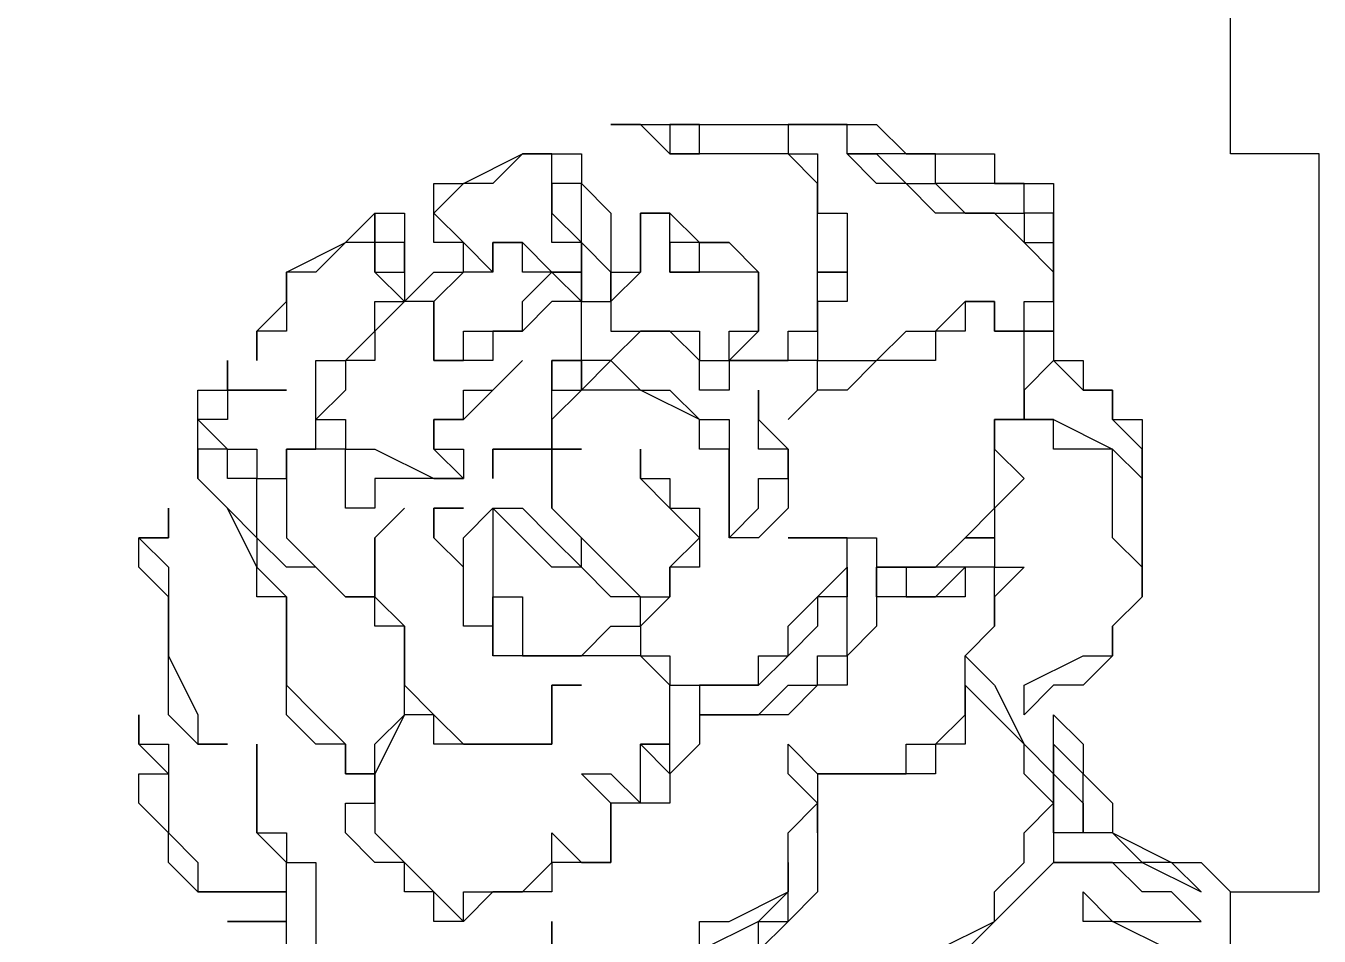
# Model space of a CAD drawing. Header units: millimetres. Extents: x 0 to 600, y 0 to 450.
# Drawn here: x 334.17 to 378, y 61.5 to 92.34 of the extents above; entities that cross this region are included whole.
import ezdxf

# ---------------------------------------------------------------- set-up
doc = ezdxf.new("R2010")
doc.units = ezdxf.units.MM
doc.layers.add('Engraving', color=1, linetype='Continuous')
doc.layers.add('External Cuts', color=5, linetype='Continuous')

msp = doc.modelspace()

# ---------------------------------------------------------------- linework, layer by layer
at = {"layer": 'Engraving'}
for p, q in [((355, 89), (354, 89)), ((354, 89), (354, 89)), ((354, 89), (354, 89)), ((354, 89), (354, 89)), ((354, 89), (354, 89)), ((354, 89), (354, 89)), ((354, 89), (355, 89)), ((356, 88), (355, 89)), ((355, 89), (355, 89)), ((355, 89), (355, 89)), ((355, 89), (355, 89)), ((355, 89), (355, 89)), ((355, 89), (355, 89)), ((355, 89), (356, 89)), ((356, 89), (356, 89)), ((356, 89), (357, 89)), ((357, 89), (356, 89)), ((356, 89), (356, 89)), ((356, 89), (356, 89)), ((356, 89), (356, 89)), ((356, 89), (356, 88)), ((357, 89), (359, 89)), ((357, 89), (357, 89)), ((357, 89), (357, 89)), ((357, 88), (357, 89)), ((357, 89), (357, 89)), ((359, 89), (360, 89)), ((361, 89), (360, 89)), ((360, 89), (360, 89)), ((360, 89), (360, 89)), ((360, 89), (361, 89)), ((360, 89), (360, 88)), ((362, 89), (361, 89)), ((361, 89), (361, 89)), ((361, 89), (361, 89)), ((361, 89), (361, 89)), ((361, 89), (362, 89)), ((362, 88), (362, 89)), ((362, 89), (362, 89)), ((362, 89), (363, 89)), ((363, 89), (364, 88)), ((349, 87), (351, 88)), ((351, 88), (350, 87)), ((352, 88), (351, 88)), ((351, 88), (351, 88)), ((351, 88), (352, 88)), ((352, 87), (352, 88)), ((352, 88), (353, 88)), ((353, 88), (353, 87)), ((357, 88), (356, 88)), ((356, 88), (356, 88)), ((356, 88), (356, 88)), ((356, 88), (357, 88)), ((358, 88), (357, 88)), ((357, 88), (357, 88)), ((357, 88), (357, 88)), ((359, 88), (358, 88)), ((360, 88), (359, 88)), ((361, 87), (360, 88)), ((360, 88), (360, 88)), ((360, 88), (361, 88)), ((361, 88), (361, 87)), ((363, 87), (362, 88)), ((362, 88), (362, 88)), ((362, 88), (362, 88)), ((362, 88), (363, 88)), ((363, 88), (362, 88)), ((362, 88), (362, 88)), ((363, 88), (364, 87)), ((364, 88), (363, 88)), ((363, 88), (363, 88)), ((365, 88), (364, 88)), ((364, 88), (364, 88)), ((364, 88), (365, 88)), ((365, 87), (365, 88)), ((365, 88), (365, 88)), ((365, 88), (366, 88)), ((366, 88), (367, 88)), ((367, 88), (367, 87)), ((349, 87), (348, 86)), ((348, 86), (348, 87)), ((348, 87), (348, 87)), ((348, 87), (349, 87)), ((350, 87), (349, 87)), ((349, 87), (349, 87)), ((349, 87), (349, 87)), ((349, 87), (349, 87)), ((349, 87), (349, 87)), ((350, 87), (350, 87)), ((352, 86), (352, 87)), ((352, 87), (352, 87)), ((352, 87), (352, 87)), ((352, 87), (352, 87)), ((353, 87), (352, 87)), ((352, 87), (352, 87)), ((352, 87), (352, 86)), ((353, 87), (353, 87)), ((353, 87), (354, 86)), ((353, 86), (353, 87)), ((353, 87), (353, 87)), ((353, 87), (353, 87)), ((353, 87), (353, 87)), ((361, 86), (361, 87)), ((361, 87), (361, 87)), ((361, 87), (361, 86)), ((364, 87), (363, 87)), ((363, 87), (363, 87)), ((365, 86), (364, 87)), ((364, 87), (365, 87)), ((365, 87), (366, 86)), ((366, 87), (365, 87)), ((367, 87), (366, 87)), ((368, 87), (367, 87)), ((367, 87), (368, 87)), ((368, 86), (368, 87)), ((368, 87), (368, 87)), ((368, 87), (368, 87)), ((368, 87), (369, 87)), ((369, 87), (369, 86)), ((345, 85), (346, 86)), ((346, 85), (346, 86)), ((346, 86), (346, 85)), ((346, 86), (346, 86)), ((346, 86), (347, 86)), ((347, 86), (347, 86)), ((347, 86), (347, 85)), ((348, 85), (348, 86)), ((348, 86), (348, 86)), ((348, 86), (348, 86)), ((348, 86), (349, 85)), ((348, 86), (348, 86)), ((348, 86), (348, 86)), ((348, 86), (348, 86)), ((348, 86), (348, 86)), ((352, 85), (352, 86)), ((352, 86), (352, 86)), ((352, 86), (352, 86)), ((352, 86), (352, 86)), ((352, 86), (352, 86)), ((352, 86), (353, 85)), ((353, 85), (353, 86)), ((354, 86), (354, 86)), ((354, 86), (354, 84)), ((356, 86), (355, 86)), ((355, 86), (355, 86)), ((355, 86), (355, 85)), ((355, 85), (355, 86)), ((355, 86), (355, 86)), ((355, 86), (355, 86)), ((355, 86), (356, 86)), ((356, 85), (356, 86)), ((356, 86), (356, 86)), ((356, 86), (357, 85)), ((361, 85), (361, 86)), ((361, 86), (361, 86)), ((361, 86), (362, 86)), ((362, 86), (362, 85)), ((367, 86), (365, 86)), ((366, 86), (367, 86)), ((368, 85), (367, 86)), ((367, 86), (367, 86)), ((367, 86), (368, 86)), ((368, 86), (368, 85)), ((369, 86), (368, 86)), ((369, 85), (369, 86)), ((369, 86), (369, 85)), ((343, 84), (345, 85)), ((345, 85), (344, 84)), ((346, 85), (345, 85)), ((346, 84), (346, 85)), ((346, 85), (346, 85)), ((346, 85), (346, 85)), ((346, 85), (346, 85)), ((347, 85), (346, 85)), ((346, 85), (346, 84)), ((347, 85), (347, 84)), ((347, 85), (347, 85)), ((347, 85), (347, 85)), ((347, 84), (347, 85)), ((347, 85), (347, 85)), ((349, 85), (348, 85)), ((349, 84), (349, 85)), ((349, 85), (350, 84)), ((351, 85), (350, 85)), ((350, 85), (350, 84)), ((350, 84), (350, 85)), ((350, 85), (350, 85)), ((350, 85), (351, 85)), ((351, 84), (351, 85)), ((351, 85), (352, 84)), ((353, 85), (352, 85)), ((352, 85), (352, 85)), ((353, 84), (353, 85)), ((354, 84), (353, 85)), ((353, 85), (353, 84)), ((355, 85), (355, 85)), ((355, 85), (355, 84)), ((355, 84), (355, 85)), ((355, 85), (355, 85)), ((356, 84), (356, 85)), ((356, 85), (356, 85)), ((356, 85), (356, 85)), ((356, 85), (356, 85)), ((357, 85), (356, 85)), ((356, 85), (356, 85)), ((356, 85), (356, 84)), ((357, 85), (358, 85)), ((358, 85), (357, 85)), ((357, 85), (357, 85)), ((357, 85), (357, 85)), ((357, 84), (357, 85)), ((357, 85), (358, 85)), ((358, 85), (359, 84)), ((358, 85), (358, 85)), ((361, 84), (361, 85)), ((361, 85), (361, 85)), ((362, 85), (362, 84)), ((369, 84), (368, 85)), ((368, 85), (368, 85)), ((368, 85), (368, 85)), ((368, 85), (369, 85)), ((369, 85), (369, 84)), ((369, 84), (369, 85)), ((369, 85), (369, 84)), ((344, 84), (343, 84)), ((343, 84), (343, 83)), ((343, 83), (343, 84)), ((343, 84), (343, 84)), ((347, 83), (346, 84)), ((346, 84), (346, 84)), ((346, 84), (347, 84)), ((347, 84), (347, 83)), ((347, 83), (348, 84)), ((347, 84), (347, 84)), ((348, 84), (348, 84)), ((348, 84), (349, 84)), ((349, 84), (348, 83)), ((349, 84), (349, 84)), ((350, 84), (349, 84)), ((349, 84), (349, 84)), ((351, 83), (352, 84)), ((352, 84), (351, 84)), ((352, 84), (352, 84)), ((352, 84), (352, 84)), ((352, 84), (353, 83)), ((353, 84), (352, 84)), ((352, 84), (352, 84)), ((352, 84), (353, 84)), ((353, 83), (353, 84)), ((353, 84), (353, 84)), ((353, 84), (353, 84)), ((353, 84), (353, 83)), ((354, 84), (354, 83)), ((354, 83), (354, 84)), ((354, 84), (354, 84)), ((354, 84), (354, 84)), ((355, 84), (354, 83)), ((354, 83), (354, 84)), ((354, 84), (355, 84)), ((357, 84), (356, 84)), ((356, 84), (356, 84)), ((356, 84), (356, 84)), ((356, 84), (357, 84)), ((358, 84), (357, 84)), ((357, 84), (357, 84)), ((357, 84), (357, 84)), ((357, 84), (357, 84)), ((359, 84), (358, 84)), ((358, 84), (358, 84)), ((358, 84), (358, 84)), ((359, 83), (359, 84)), ((359, 84), (359, 84)), ((359, 84), (359, 84)), ((359, 84), (359, 84)), ((359, 84), (359, 84)), ((359, 84), (359, 83)), ((361, 83), (361, 84)), ((361, 84), (362, 84)), ((362, 84), (361, 84)), ((362, 84), (362, 84)), ((362, 84), (362, 84)), ((362, 84), (362, 84)), ((362, 84), (362, 83)), ((369, 83), (369, 84)), ((369, 84), (369, 84)), ((369, 84), (369, 84)), ((369, 84), (369, 84)), ((369, 84), (369, 83)), ((369, 83), (369, 84)), ((369, 84), (369, 84)), ((369, 84), (369, 83)), ((342, 82), (343, 83)), ((343, 83), (343, 83)), ((343, 83), (343, 83)), ((343, 83), (343, 82)), ((343, 83), (343, 83)), ((343, 83), (343, 83)), ((347, 83), (346, 82)), ((346, 82), (346, 83)), ((346, 83), (347, 83)), ((348, 83), (347, 83)), ((347, 83), (347, 83)), ((347, 83), (347, 83)), ((347, 83), (347, 83)), ((348, 82), (348, 83)), ((348, 83), (348, 83)), ((348, 83), (348, 83)), ((348, 83), (348, 83)), ((348, 83), (348, 82)), ((352, 83), (351, 82)), ((351, 82), (351, 83)), ((351, 83), (351, 83)), ((351, 83), (351, 83)), ((353, 83), (352, 83)), ((352, 83), (352, 83)), ((352, 83), (352, 83)), ((352, 83), (352, 83)), ((352, 83), (352, 83)), ((353, 82), (353, 83)), ((353, 83), (353, 83)), ((353, 83), (353, 83)), ((353, 83), (353, 83)), ((353, 83), (354, 83)), ((354, 83), (354, 82)), ((354, 83), (354, 83)), ((354, 83), (354, 83)), ((354, 83), (354, 83)), ((359, 82), (359, 83)), ((359, 83), (359, 83)), ((359, 83), (359, 83)), ((359, 83), (359, 82)), ((361, 82), (361, 83)), ((361, 83), (361, 83)), ((362, 83), (361, 83)), ((361, 83), (361, 83)), ((361, 83), (361, 82)), ((362, 83), (362, 83)), ((365, 82), (366, 83)), ((367, 83), (366, 83)), ((366, 83), (366, 83)), ((366, 83), (366, 82)), ((366, 83), (366, 83)), ((366, 83), (367, 83)), ((367, 82), (367, 83)), ((367, 83), (367, 83)), ((367, 83), (367, 82)), ((368, 82), (368, 83)), ((368, 83), (368, 83)), ((368, 83), (369, 83)), ((369, 83), (369, 83)), ((369, 83), (369, 83)), ((369, 83), (369, 83)), ((369, 83), (369, 83)), ((369, 83), (369, 83)), ((369, 83), (369, 82)), ((343, 82), (342, 82)), ((342, 82), (342, 81)), ((342, 81), (342, 82)), ((342, 82), (342, 82)), ((345, 81), (346, 82)), ((346, 82), (346, 82)), ((346, 82), (346, 81)), ((348, 81), (348, 82)), ((348, 82), (348, 81)), ((349, 81), (349, 82)), ((349, 82), (350, 82)), ((351, 82), (350, 82)), ((350, 82), (350, 81)), ((350, 82), (350, 82)), ((350, 82), (351, 82)), ((351, 82), (351, 82)), ((351, 82), (351, 82)), ((353, 81), (353, 82)), ((353, 82), (353, 82)), ((353, 82), (353, 82)), ((353, 82), (353, 82)), ((353, 82), (353, 82)), ((355, 82), (354, 81)), ((354, 82), (354, 82)), ((354, 82), (354, 82)), ((354, 82), (355, 82)), ((356, 82), (355, 82)), ((355, 82), (355, 82)), ((355, 82), (355, 82)), ((355, 82), (355, 82)), ((355, 82), (356, 82)), ((357, 81), (356, 82)), ((356, 82), (356, 82)), ((356, 82), (356, 82)), ((356, 82), (356, 82)), ((356, 82), (357, 82)), ((357, 82), (357, 81)), ((358, 81), (358, 82)), ((358, 82), (359, 82)), ((359, 82), (358, 81)), ((359, 82), (359, 82)), ((360, 81), (360, 82)), ((360, 82), (360, 82)), ((360, 82), (361, 82)), ((361, 82), (361, 82)), ((361, 82), (361, 82)), ((361, 82), (361, 82)), ((361, 82), (361, 82)), ((361, 82), (361, 81)), ((361, 82), (361, 82)), ((361, 82), (361, 82)), ((361, 82), (361, 82)), ((363, 81), (364, 82)), ((364, 82), (365, 82)), ((366, 82), (365, 82)), ((365, 82), (365, 81)), ((365, 82), (365, 82)), ((366, 82), (366, 82)), ((368, 82), (367, 82)), ((367, 82), (367, 82)), ((367, 82), (368, 82)), ((368, 81), (368, 82)), ((368, 82), (369, 82)), ((369, 82), (368, 82)), ((368, 82), (368, 82)), ((368, 82), (368, 82)), ((368, 82), (368, 82)), ((368, 82), (368, 82)), ((368, 82), (368, 82)), ((368, 82), (368, 82)), ((369, 82), (369, 82)), ((369, 82), (369, 82)), ((369, 82), (369, 82)), ((369, 82), (369, 81)), ((341, 80), (341, 81)), ((341, 81), (341, 80)), ((342, 81), (342, 81)), ((344, 80), (344, 81)), ((344, 81), (345, 81)), ((346, 81), (345, 81)), ((345, 81), (345, 80)), ((345, 81), (345, 81)), ((349, 81), (348, 81)), ((348, 81), (348, 81)), ((348, 81), (348, 81)), ((348, 81), (348, 81)), ((348, 81), (348, 81)), ((348, 81), (349, 81)), ((350, 81), (349, 81)), ((349, 81), (349, 81)), ((349, 81), (349, 81)), ((349, 81), (349, 81)), ((350, 81), (350, 81)), ((350, 80), (351, 81)), ((351, 81), (350, 80)), ((351, 81), (351, 81)), ((351, 81), (351, 81)), ((353, 81), (352, 81)), ((352, 81), (352, 81)), ((352, 81), (352, 81)), ((352, 81), (352, 80)), ((352, 80), (352, 81)), ((352, 81), (352, 81)), ((352, 81), (353, 81)), ((354, 81), (353, 81)), ((353, 81), (353, 81)), ((353, 81), (353, 81)), ((353, 81), (353, 80)), ((353, 80), (353, 81)), ((353, 80), (354, 81)), ((354, 81), (354, 81)), ((354, 81), (354, 81)), ((354, 81), (355, 80)), ((357, 80), (357, 81)), ((357, 81), (357, 81)), ((357, 81), (358, 81)), ((359, 81), (358, 81)), ((358, 81), (358, 80)), ((358, 81), (358, 81)), ((358, 81), (358, 81)), ((358, 81), (359, 81)), ((358, 81), (358, 81)), ((358, 81), (358, 81)), ((358, 81), (358, 81)), ((360, 81), (359, 81)), ((359, 81), (359, 81)), ((359, 81), (359, 81)), ((359, 81), (360, 81)), ((361, 81), (360, 81)), ((360, 81), (360, 81)), ((361, 80), (361, 81)), ((361, 81), (361, 81)), ((361, 81), (361, 81)), ((361, 81), (361, 81)), ((361, 81), (361, 81)), ((361, 81), (361, 81)), ((361, 81), (361, 81)), ((361, 81), (362, 81)), ((363, 81), (362, 80)), ((362, 81), (362, 81)), ((362, 81), (363, 81)), ((364, 81), (363, 81)), ((365, 81), (364, 81)), ((369, 81), (368, 80)), ((368, 80), (368, 81)), ((368, 81), (368, 81)), ((368, 81), (368, 81)), ((368, 81), (368, 81)), ((370, 80), (369, 81)), ((369, 81), (369, 81)), ((369, 81), (369, 81)), ((369, 81), (369, 81)), ((369, 81), (369, 81)), ((369, 81), (369, 81)), ((369, 81), (370, 81)), ((370, 81), (370, 80)), ((340, 79), (340, 80)), ((340, 80), (340, 80)), ((340, 80), (341, 80)), ((341, 80), (341, 80)), ((341, 80), (342, 80)), ((342, 80), (341, 80)), ((341, 80), (341, 80)), ((341, 80), (341, 80)), ((341, 80), (341, 80)), ((341, 80), (341, 80)), ((341, 80), (341, 80)), ((341, 80), (341, 79)), ((342, 80), (342, 80)), ((342, 80), (342, 80)), ((342, 80), (343, 80)), ((343, 80), (342, 80)), ((342, 80), (342, 80)), ((342, 80), (342, 80)), ((342, 80), (342, 80)), ((343, 80), (343, 80)), ((343, 80), (343, 80)), ((345, 80), (344, 79)), ((344, 79), (344, 80)), ((345, 80), (345, 80)), ((349, 79), (349, 80)), ((349, 80), (350, 80)), ((350, 80), (349, 79)), ((350, 80), (350, 80)), ((352, 80), (352, 80)), ((352, 80), (352, 80)), ((352, 80), (352, 80)), ((352, 80), (353, 80)), ((353, 80), (352, 79)), ((352, 79), (352, 80)), ((353, 80), (353, 80)), ((353, 80), (353, 80)), ((354, 80), (353, 80)), ((353, 80), (353, 80)), ((353, 80), (353, 80)), ((355, 80), (354, 80)), ((354, 80), (354, 80)), ((355, 80), (356, 80)), ((357, 79), (355, 80)), ((355, 80), (355, 80)), ((356, 80), (357, 79)), ((358, 80), (357, 80)), ((357, 80), (357, 80)), ((357, 80), (357, 80)), ((357, 80), (357, 80)), ((358, 80), (358, 80)), ((358, 80), (358, 80)), ((358, 80), (358, 80)), ((359, 78), (359, 80)), ((359, 80), (359, 80)), ((359, 80), (359, 80)), ((359, 80), (359, 79)), ((361, 80), (360, 79)), ((360, 79), (361, 80)), ((362, 80), (361, 80)), ((361, 80), (361, 80)), ((361, 80), (361, 80)), ((368, 80), (368, 80)), ((368, 80), (368, 80)), ((368, 80), (368, 80)), ((368, 80), (368, 79)), ((368, 79), (368, 80)), ((368, 80), (368, 80)), ((368, 80), (368, 80)), ((371, 80), (370, 80)), ((370, 80), (370, 80)), ((370, 80), (370, 80)), ((370, 80), (371, 80)), ((371, 79), (371, 80)), ((371, 80), (371, 79)), ((340, 78), (340, 79)), ((340, 79), (340, 79)), ((341, 79), (340, 79)), ((340, 79), (340, 79)), ((340, 79), (340, 79)), ((340, 79), (341, 78)), ((341, 79), (341, 79)), ((344, 79), (344, 79)), ((344, 79), (345, 79)), ((344, 78), (344, 79)), ((344, 79), (344, 79)), ((344, 79), (344, 79)), ((345, 79), (345, 78)), ((348, 78), (348, 79)), ((348, 79), (349, 79)), ((349, 79), (348, 79)), ((348, 79), (348, 78)), ((349, 79), (349, 79)), ((352, 79), (352, 79)), ((352, 79), (352, 78)), ((352, 78), (352, 79)), ((357, 79), (358, 79)), ((357, 78), (357, 79)), ((357, 79), (357, 79)), ((358, 79), (358, 78)), ((359, 79), (360, 78)), ((360, 79), (360, 79)), ((360, 79), (360, 79)), ((360, 79), (360, 79)), ((368, 79), (367, 79)), ((367, 79), (367, 79)), ((367, 79), (367, 78)), ((367, 78), (367, 79)), ((367, 79), (367, 79)), ((367, 79), (367, 79)), ((367, 79), (367, 79)), ((367, 79), (368, 79)), ((369, 79), (368, 79)), ((368, 79), (369, 79)), ((368, 79), (368, 79)), ((368, 79), (368, 79)), ((369, 78), (369, 79)), ((369, 79), (369, 79)), ((369, 79), (371, 78)), ((372, 78), (371, 79)), ((371, 79), (371, 79)), ((371, 79), (372, 79)), ((372, 79), (372, 79)), ((372, 79), (372, 78)), ((341, 78), (340, 78)), ((340, 78), (340, 78)), ((340, 78), (340, 78)), ((340, 78), (340, 78)), ((340, 78), (340, 78)), ((340, 78), (340, 77)), ((340, 77), (340, 78)), ((341, 77), (341, 78)), ((341, 78), (341, 78)), ((341, 78), (341, 78)), ((341, 78), (342, 78)), ((342, 78), (342, 77)), ((343, 77), (343, 78)), ((343, 78), (343, 78)), ((343, 78), (343, 78)), ((343, 78), (344, 78)), ((344, 78), (343, 78)), ((343, 78), (343, 78)), ((343, 78), (343, 77)), ((345, 78), (344, 78)), ((344, 78), (344, 78)), ((344, 78), (344, 78)), ((344, 78), (344, 78)), ((344, 78), (344, 78)), ((344, 78), (344, 78)), ((345, 78), (345, 78)), ((345, 78), (345, 78)), ((345, 78), (346, 78)), ((345, 77), (345, 78)), ((346, 78), (348, 77)), ((349, 77), (348, 78)), ((348, 78), (348, 78)), ((348, 78), (348, 78)), ((348, 78), (348, 78)), ((348, 78), (348, 78)), ((348, 78), (349, 78)), ((349, 78), (349, 78)), ((349, 78), (349, 78)), ((349, 78), (349, 77)), ((351, 78), (350, 78)), ((350, 78), (350, 78)), ((350, 78), (350, 77)), ((350, 77), (350, 78)), ((350, 78), (350, 78)), ((350, 78), (350, 78)), ((350, 78), (351, 78)), ((351, 78), (351, 78)), ((351, 78), (351, 78)), ((351, 78), (351, 78)), ((351, 78), (352, 78)), ((352, 78), (351, 78)), ((351, 78), (351, 78)), ((351, 78), (351, 78)), ((351, 78), (351, 78)), ((351, 78), (351, 78)), ((352, 78), (352, 78)), ((352, 78), (353, 78)), ((353, 78), (352, 78)), ((352, 78), (352, 78)), ((352, 78), (352, 78)), ((352, 78), (352, 77)), ((352, 77), (352, 78)), ((352, 78), (352, 78)), ((355, 77), (355, 78)), ((355, 78), (355, 78)), ((355, 78), (355, 77)), ((358, 78), (357, 78)), ((358, 78), (358, 77)), ((358, 77), (358, 78)), ((360, 78), (359, 78)), ((360, 77), (360, 78)), ((360, 78), (360, 78)), ((360, 78), (360, 77)), ((367, 78), (368, 77)), ((367, 77), (367, 78)), ((367, 78), (367, 78)), ((370, 78), (369, 78)), ((371, 78), (370, 78)), ((371, 77), (371, 78)), ((371, 78), (371, 78)), ((371, 78), (372, 77)), ((372, 77), (372, 78)), ((372, 78), (372, 78)), ((372, 78), (372, 78)), ((372, 78), (372, 78)), ((372, 78), (372, 77)), ((340, 77), (341, 76)), ((341, 76), (340, 77)), ((340, 77), (340, 77)), ((342, 77), (341, 77)), ((342, 76), (342, 77)), ((342, 77), (342, 77)), ((342, 77), (342, 77)), ((342, 77), (342, 77)), ((342, 77), (343, 77)), ((343, 77), (343, 76)), ((345, 76), (345, 77)), ((347, 77), (346, 77)), ((346, 77), (346, 77)), ((346, 77), (346, 77)), ((346, 77), (346, 77)), ((346, 77), (346, 77)), ((346, 77), (346, 77)), ((346, 77), (346, 76)), ((348, 77), (347, 77)), ((347, 77), (347, 77)), ((348, 77), (348, 77)), ((348, 77), (349, 77)), ((349, 77), (348, 77)), ((349, 77), (349, 77)), ((349, 77), (349, 77)), ((349, 77), (349, 77)), ((349, 77), (349, 77)), ((350, 77), (350, 77)), ((350, 77), (350, 77)), ((350, 77), (350, 77)), ((350, 77), (350, 77)), ((352, 77), (352, 77)), ((352, 77), (352, 76)), ((352, 76), (352, 77)), ((356, 76), (355, 77)), ((355, 77), (356, 77)), ((355, 77), (355, 77)), ((355, 77), (355, 77)), ((355, 77), (355, 77)), ((356, 77), (356, 76)), ((358, 77), (358, 77)), ((358, 77), (358, 76)), ((358, 76), (358, 77)), ((358, 77), (358, 77)), ((359, 76), (359, 77)), ((359, 77), (360, 77)), ((360, 77), (360, 77)), ((360, 77), (360, 77)), ((360, 77), (360, 76)), ((368, 77), (367, 76)), ((367, 76), (367, 77)), ((367, 77), (367, 77)), ((368, 77), (368, 77)), ((371, 76), (371, 77)), ((371, 77), (371, 77)), ((372, 77), (372, 75)), ((372, 76), (372, 77)), ((372, 77), (372, 77)), ((372, 77), (372, 77)), ((372, 77), (372, 76)), ((339, 75), (339, 76)), ((339, 76), (339, 75)), ((341, 76), (342, 75)), ((342, 74), (341, 76)), ((342, 75), (342, 76)), ((342, 76), (342, 76)), ((343, 76), (343, 76)), ((343, 76), (343, 76)), ((343, 76), (343, 75)), ((346, 76), (345, 76)), ((346, 76), (346, 76)), ((346, 76), (346, 76)), ((346, 76), (346, 76)), ((346, 75), (347, 76)), ((347, 76), (346, 75)), ((348, 75), (348, 76)), ((348, 76), (348, 76)), ((348, 76), (348, 76)), ((348, 76), (348, 76)), ((348, 76), (349, 76)), ((349, 76), (348, 76)), ((348, 76), (348, 76)), ((348, 76), (348, 76)), ((348, 76), (348, 76)), ((348, 76), (348, 75)), ((349, 75), (350, 76)), ((349, 76), (349, 76)), ((349, 76), (349, 76)), ((349, 76), (349, 76)), ((349, 76), (349, 76)), ((349, 76), (349, 76)), ((351, 75), (350, 76)), ((350, 76), (350, 76)), ((350, 76), (350, 75)), ((350, 76), (350, 76)), ((350, 76), (350, 76)), ((350, 76), (350, 76)), ((350, 76), (350, 76)), ((350, 76), (351, 76)), ((351, 76), (352, 75)), ((352, 76), (353, 75)), ((353, 75), (352, 76)), ((352, 76), (352, 76)), ((357, 75), (356, 76)), ((356, 76), (356, 76)), ((356, 76), (357, 76)), ((357, 76), (357, 75)), ((358, 76), (358, 75)), ((358, 75), (358, 76)), ((358, 76), (358, 76)), ((358, 75), (359, 76)), ((359, 76), (359, 76)), ((360, 76), (359, 75)), ((360, 76), (360, 76)), ((366, 75), (367, 76)), ((367, 76), (367, 76)), ((367, 76), (367, 76)), ((367, 76), (367, 75)), ((367, 76), (367, 76)), ((367, 76), (367, 76)), ((371, 75), (371, 76)), ((372, 75), (372, 76)), ((372, 76), (372, 75)), ((338, 74), (338, 75)), ((338, 75), (338, 75)), ((338, 75), (338, 75)), ((338, 75), (339, 75)), ((339, 75), (338, 75)), ((338, 75), (339, 74)), ((339, 75), (339, 75)), ((339, 75), (339, 75)), ((343, 74), (342, 75)), ((342, 75), (342, 74)), ((343, 75), (344, 74)), ((346, 74), (346, 75)), ((346, 75), (346, 75)), ((346, 75), (346, 75)), ((346, 75), (346, 74)), ((348, 75), (348, 75)), ((348, 75), (348, 75)), ((348, 75), (349, 74)), ((349, 74), (348, 75)), ((348, 75), (348, 75)), ((349, 74), (349, 75)), ((349, 75), (349, 75)), ((350, 75), (350, 75)), ((350, 75), (350, 74)), ((352, 74), (351, 75)), ((351, 75), (351, 75)), ((352, 75), (352, 75)), ((352, 75), (353, 74)), ((353, 75), (354, 74)), ((353, 74), (353, 75)), ((356, 74), (357, 75)), ((357, 75), (357, 75)), ((357, 75), (357, 75)), ((357, 75), (357, 75)), ((357, 75), (357, 74)), ((358, 75), (358, 75)), ((358, 75), (358, 75)), ((359, 75), (358, 75)), ((358, 75), (358, 75)), ((358, 75), (358, 75)), ((358, 75), (358, 75)), ((359, 75), (359, 75)), ((359, 75), (359, 75)), ((361, 75), (360, 75)), ((360, 75), (360, 75)), ((360, 75), (361, 75)), ((362, 75), (361, 75)), ((361, 75), (361, 75)), ((361, 75), (361, 75)), ((361, 75), (362, 75)), ((362, 74), (362, 75)), ((362, 75), (362, 75)), ((362, 75), (362, 75)), ((362, 75), (362, 75)), ((362, 75), (363, 75)), ((363, 75), (363, 75)), ((363, 75), (363, 74)), ((365, 74), (366, 75)), ((367, 75), (366, 75)), ((366, 75), (367, 75)), ((366, 75), (366, 75)), ((366, 75), (366, 75)), ((366, 75), (366, 75)), ((366, 75), (366, 75)), ((367, 75), (367, 74)), ((372, 74), (371, 75)), ((372, 75), (372, 74)), ((372, 74), (372, 75)), ((372, 75), (372, 75)), ((372, 75), (372, 74)), ((339, 73), (338, 74)), ((338, 74), (338, 74)), ((339, 74), (339, 73)), ((342, 74), (342, 74)), ((342, 74), (342, 74)), ((342, 74), (343, 73)), ((342, 73), (342, 74)), ((344, 74), (343, 74)), ((343, 74), (343, 74)), ((345, 73), (344, 74)), ((344, 74), (344, 74)), ((344, 74), (345, 73)), ((346, 73), (346, 74)), ((346, 74), (346, 74)), ((346, 74), (346, 74)), ((346, 74), (346, 74)), ((346, 74), (346, 74)), ((346, 74), (346, 74)), ((346, 74), (346, 73)), ((349, 73), (349, 74)), ((350, 74), (350, 74)), ((350, 74), (350, 74)), ((350, 74), (350, 73)), ((353, 74), (352, 74)), ((352, 74), (352, 74)), ((354, 73), (353, 74)), ((353, 74), (353, 74)), ((354, 74), (355, 73)), ((356, 73), (356, 74)), ((357, 74), (356, 74)), ((356, 74), (356, 73)), ((361, 73), (362, 74)), ((362, 74), (362, 74)), ((362, 73), (362, 74)), ((362, 74), (362, 74)), ((362, 74), (362, 74)), ((362, 74), (362, 74)), ((362, 74), (362, 73)), ((363, 73), (363, 74)), ((363, 74), (363, 74)), ((363, 74), (364, 74)), ((364, 74), (363, 74)), ((363, 74), (363, 74)), ((363, 74), (363, 74)), ((363, 74), (364, 74)), ((363, 74), (363, 74)), ((363, 74), (363, 73)), ((364, 74), (364, 73)), ((365, 74), (364, 74)), ((364, 74), (364, 74)), ((364, 74), (365, 74)), ((365, 73), (366, 74)), ((366, 74), (365, 74)), ((365, 74), (365, 74)), ((367, 74), (366, 74)), ((366, 74), (366, 73)), ((366, 74), (366, 74)), ((366, 74), (366, 74)), ((366, 74), (366, 74)), ((366, 74), (366, 74)), ((366, 74), (366, 74)), ((367, 73), (367, 74)), ((367, 74), (367, 74)), ((367, 74), (367, 74)), ((367, 74), (367, 74)), ((367, 74), (367, 74)), ((367, 74), (367, 74)), ((367, 74), (367, 74)), ((367, 74), (368, 74)), ((368, 74), (367, 73)), ((367, 74), (367, 74)), ((372, 73), (372, 74)), ((372, 74), (372, 74)), ((372, 74), (372, 74)), ((372, 74), (372, 74)), ((372, 74), (372, 73)), ((339, 72), (339, 73)), ((339, 73), (339, 73)), ((339, 73), (339, 72)), ((343, 73), (342, 73)), ((342, 73), (342, 73)), ((342, 73), (342, 73)), ((343, 72), (343, 73)), ((343, 73), (343, 72)), ((343, 73), (343, 73)), ((343, 73), (343, 73)), ((343, 73), (343, 73)), ((343, 73), (343, 73)), ((343, 73), (343, 73)), ((343, 73), (343, 73)), ((346, 73), (345, 73)), ((345, 73), (345, 73)), ((345, 73), (346, 73)), ((346, 72), (346, 73)), ((346, 73), (346, 73)), ((346, 73), (346, 73)), ((346, 73), (347, 72)), ((349, 72), (349, 73)), ((350, 73), (351, 73)), ((350, 72), (350, 73)), ((350, 73), (350, 73)), ((350, 73), (350, 73)), ((350, 73), (350, 73)), ((350, 73), (350, 73)), ((350, 73), (350, 73)), ((350, 73), (350, 72)), ((351, 73), (351, 72)), ((355, 73), (354, 73)), ((355, 73), (355, 73)), ((355, 73), (355, 73)), ((355, 73), (355, 73)), ((355, 72), (355, 73)), ((355, 73), (356, 73)), ((356, 73), (355, 72)), ((356, 73), (356, 73)), ((356, 73), (356, 73)), ((360, 72), (361, 73)), ((361, 73), (361, 73)), ((362, 73), (361, 73)), ((361, 73), (361, 72)), ((362, 72), (362, 73)), ((362, 73), (362, 73)), ((364, 73), (363, 73)), ((363, 73), (363, 72)), ((365, 73), (364, 73)), ((364, 73), (364, 73)), ((364, 73), (364, 73)), ((364, 73), (365, 73)), ((366, 73), (365, 73)), ((365, 73), (365, 73)), ((367, 72), (367, 73)), ((367, 73), (367, 72)), ((371, 72), (372, 73)), ((372, 73), (371, 72)), ((339, 71), (339, 72)), ((339, 72), (339, 72)), ((339, 72), (339, 71)), ((343, 71), (343, 72)), ((343, 72), (343, 72)), ((343, 72), (343, 71)), ((347, 72), (346, 72)), ((346, 72), (346, 72)), ((347, 70), (347, 72)), ((347, 72), (347, 72)), ((347, 72), (347, 72)), ((347, 72), (347, 71)), ((350, 72), (349, 72)), ((350, 71), (350, 72)), ((350, 72), (350, 72)), ((350, 72), (350, 71)), ((350, 71), (350, 72)), ((350, 72), (350, 72)), ((350, 72), (350, 72)), ((351, 72), (351, 72)), ((351, 72), (351, 72)), ((351, 72), (351, 71)), ((353, 71), (354, 72)), ((354, 72), (355, 72)), ((355, 72), (355, 71)), ((360, 71), (360, 72)), ((360, 72), (360, 72)), ((360, 72), (360, 72)), ((361, 72), (360, 71)), ((361, 72), (361, 72)), ((361, 72), (361, 72)), ((363, 72), (362, 71)), ((362, 71), (362, 72)), ((362, 72), (362, 72)), ((366, 71), (367, 72)), ((367, 72), (366, 71)), ((367, 72), (367, 72)), ((371, 71), (371, 72)), ((371, 72), (371, 72)), ((371, 72), (371, 71)), ((339, 70), (339, 71)), ((339, 71), (340, 69)), ((343, 70), (343, 71)), ((343, 71), (343, 71)), ((343, 71), (343, 70)), ((347, 71), (347, 71)), ((347, 71), (347, 70)), ((351, 71), (350, 71)), ((350, 71), (350, 71)), ((351, 71), (352, 71)), ((352, 71), (351, 71)), ((351, 71), (351, 71)), ((352, 71), (352, 71)), ((352, 71), (353, 71)), ((353, 71), (352, 71)), ((353, 71), (353, 71)), ((355, 71), (353, 71)), ((353, 71), (353, 71)), ((356, 70), (355, 71)), ((355, 71), (355, 71)), ((355, 71), (355, 71)), ((355, 71), (356, 71)), ((356, 71), (356, 70)), ((359, 70), (359, 71)), ((359, 71), (360, 71)), ((360, 71), (359, 70)), ((360, 71), (360, 71)), ((360, 71), (360, 71)), ((361, 70), (361, 71)), ((361, 71), (362, 71)), ((362, 71), (362, 71)), ((362, 71), (362, 70)), ((362, 71), (362, 71)), ((366, 70), (366, 71)), ((366, 71), (366, 71)), ((366, 71), (366, 71)), ((366, 71), (367, 70)), ((368, 70), (370, 71)), ((370, 71), (370, 71)), ((370, 71), (371, 71)), ((371, 71), (370, 70)), ((371, 71), (371, 71)), ((339, 69), (339, 70)), ((343, 69), (343, 70)), ((343, 70), (343, 70)), ((343, 70), (343, 70)), ((343, 70), (344, 69)), ((347, 69), (347, 70)), ((347, 70), (347, 70)), ((347, 70), (347, 70)), ((347, 70), (348, 69)), ((352, 69), (352, 70)), ((352, 70), (353, 70)), ((353, 70), (352, 70)), ((352, 70), (352, 69)), ((356, 69), (356, 70)), ((356, 70), (357, 70)), ((357, 70), (358, 70)), ((358, 70), (357, 70)), ((357, 70), (357, 70)), ((357, 70), (357, 70)), ((357, 70), (357, 70)), ((357, 70), (357, 69)), ((358, 70), (359, 70)), ((359, 70), (358, 70)), ((358, 70), (358, 70)), ((359, 69), (360, 70)), ((361, 70), (360, 69)), ((360, 70), (361, 70)), ((362, 70), (361, 70)), ((362, 70), (362, 70)), ((368, 68), (366, 70)), ((366, 70), (366, 70)), ((366, 70), (366, 70)), ((366, 70), (366, 69)), ((366, 69), (366, 70)), ((366, 70), (366, 70)), ((367, 70), (368, 68)), ((369, 70), (368, 69)), ((368, 69), (368, 70)), ((370, 70), (369, 70)), ((369, 70), (369, 70)), ((338, 68), (338, 69)), ((338, 69), (338, 68)), ((340, 68), (339, 69)), ((340, 69), (340, 69)), ((340, 69), (340, 68)), ((344, 68), (343, 69)), ((344, 69), (345, 68)), ((346, 68), (347, 69)), ((347, 69), (346, 67)), ((348, 69), (347, 69)), ((348, 68), (348, 69)), ((348, 69), (349, 68)), ((352, 68), (352, 69)), ((352, 69), (352, 69)), ((352, 69), (352, 69)), ((352, 69), (352, 68)), ((356, 68), (356, 69)), ((356, 69), (356, 69)), ((356, 69), (356, 69)), ((356, 69), (356, 69)), ((356, 69), (356, 69)), ((358, 69), (357, 69)), ((357, 69), (357, 69)), ((357, 69), (357, 68)), ((357, 69), (357, 69)), ((357, 69), (358, 69)), ((359, 69), (358, 69)), ((358, 69), (358, 69)), ((358, 69), (358, 69)), ((358, 69), (359, 69)), ((360, 69), (359, 69)), ((365, 68), (366, 69)), ((366, 69), (366, 69)), ((366, 69), (366, 68)), ((366, 69), (366, 69)), ((366, 69), (366, 69)), ((368, 69), (368, 69)), ((368, 69), (368, 69)), ((369, 68), (369, 69)), ((369, 69), (369, 69)), ((369, 69), (369, 69)), ((369, 69), (370, 68)), ((339, 67), (338, 68)), ((338, 68), (338, 68)), ((338, 68), (338, 68)), ((338, 68), (339, 68)), ((339, 68), (339, 68)), ((339, 68), (339, 67)), ((341, 68), (340, 68)), ((340, 68), (340, 68)), ((340, 68), (340, 68)), ((340, 68), (341, 68)), ((341, 68), (341, 68)), ((341, 68), (341, 68)), ((341, 68), (341, 68)), ((342, 67), (342, 68)), ((342, 68), (342, 68)), ((342, 68), (342, 68)), ((342, 68), (342, 68)), ((342, 68), (342, 68)), ((342, 68), (342, 67)), ((345, 68), (344, 68)), ((344, 68), (344, 68)), ((344, 68), (344, 68)), ((345, 67), (345, 68)), ((345, 68), (345, 68)), ((345, 68), (345, 68)), ((345, 68), (345, 68)), ((345, 68), (345, 67)), ((346, 67), (346, 68)), ((349, 68), (348, 68)), ((350, 68), (349, 68)), ((349, 68), (349, 68)), ((349, 68), (350, 68)), ((351, 68), (350, 68)), ((350, 68), (350, 68)), ((350, 68), (351, 68)), ((351, 68), (351, 68)), ((351, 68), (352, 68)), ((352, 68), (351, 68)), ((351, 68), (351, 68)), ((351, 68), (351, 68)), ((355, 67), (355, 68)), ((355, 68), (355, 68)), ((355, 68), (356, 68)), ((356, 68), (355, 68)), ((355, 68), (356, 67)), ((356, 68), (356, 68)), ((357, 68), (356, 67)), ((356, 68), (356, 68)), ((356, 68), (356, 68)), ((356, 68), (356, 68)), ((356, 68), (356, 68)), ((356, 68), (356, 68)), ((356, 68), (356, 68)), ((356, 67), (356, 68)), ((356, 68), (356, 68)), ((357, 68), (357, 68)), ((360, 67), (360, 68)), ((360, 68), (360, 68)), ((360, 68), (360, 68)), ((360, 68), (360, 68)), ((360, 68), (361, 67)), ((364, 67), (364, 68)), ((364, 68), (365, 68)), ((366, 68), (365, 68)), ((365, 68), (365, 67)), ((365, 68), (365, 68)), ((365, 68), (365, 68)), ((366, 68), (366, 68)), ((368, 67), (368, 68)), ((368, 68), (369, 67)), ((370, 67), (369, 68)), ((369, 68), (369, 68)), ((369, 68), (369, 68)), ((369, 68), (369, 67)), ((369, 67), (369, 68)), ((370, 68), (370, 67)), ((338, 66), (338, 67)), ((338, 67), (339, 67)), ((339, 67), (339, 67)), ((339, 67), (339, 66)), ((342, 66), (342, 67)), ((342, 67), (342, 67)), ((342, 67), (342, 66)), ((346, 67), (345, 67)), ((345, 67), (346, 67)), ((346, 66), (346, 67)), ((346, 67), (346, 67)), ((346, 67), (346, 67)), ((346, 67), (346, 66)), ((354, 66), (353, 67)), ((353, 67), (353, 67)), ((353, 67), (354, 67)), ((354, 67), (354, 67)), ((354, 67), (355, 66)), ((355, 66), (355, 67)), ((355, 67), (355, 67)), ((355, 67), (355, 67)), ((356, 67), (356, 66)), ((356, 67), (356, 67)), ((356, 67), (356, 67)), ((356, 67), (356, 67)), ((356, 67), (356, 67)), ((361, 66), (360, 67)), ((360, 67), (360, 67)), ((362, 67), (361, 67)), ((361, 67), (361, 67)), ((361, 67), (361, 66)), ((361, 67), (361, 67)), ((361, 67), (362, 67)), ((363, 67), (362, 67)), ((362, 67), (362, 67)), ((362, 67), (362, 67)), ((362, 67), (363, 67)), ((364, 67), (363, 67)), ((363, 67), (363, 67)), ((363, 67), (363, 67)), ((363, 67), (364, 67)), ((365, 67), (364, 67)), ((364, 67), (364, 67)), ((369, 66), (368, 67)), ((368, 67), (368, 67)), ((369, 67), (370, 66)), ((369, 67), (369, 67)), ((369, 67), (369, 66)), ((369, 66), (369, 67)), ((370, 65), (370, 67)), ((370, 67), (371, 66)), ((339, 65), (338, 66)), ((338, 66), (338, 66)), ((339, 66), (339, 65)), ((342, 65), (342, 66)), ((342, 66), (342, 66)), ((342, 66), (342, 65)), ((345, 65), (345, 66)), ((345, 66), (345, 66)), ((345, 66), (346, 66)), ((346, 66), (346, 66)), ((346, 66), (346, 66)), ((346, 66), (346, 65)), ((354, 65), (354, 66)), ((354, 66), (354, 66)), ((355, 66), (354, 66)), ((354, 66), (354, 66)), ((354, 66), (354, 66)), ((354, 66), (354, 65)), ((355, 66), (355, 66)), ((355, 66), (355, 66)), ((355, 66), (355, 66)), ((356, 66), (355, 66)), ((355, 66), (355, 66)), ((355, 66), (355, 66)), ((360, 65), (361, 66)), ((361, 66), (361, 66)), ((361, 66), (361, 65)), ((361, 66), (361, 66)), ((361, 65), (361, 66)), ((361, 66), (361, 66)), ((361, 66), (361, 66)), ((361, 66), (361, 65)), ((368, 65), (369, 66)), ((369, 66), (369, 66)), ((369, 66), (369, 66)), ((369, 66), (369, 65)), ((369, 65), (369, 66)), ((370, 66), (370, 65)), ((371, 66), (371, 66)), ((371, 66), (371, 65)), ((339, 64), (339, 65)), ((339, 65), (339, 65)), ((339, 65), (340, 64)), ((343, 64), (342, 65)), ((342, 65), (342, 65)), ((342, 65), (342, 65)), ((342, 65), (342, 65)), ((342, 65), (343, 65)), ((343, 65), (343, 64)), ((346, 64), (345, 65)), ((345, 65), (345, 65)), ((346, 65), (346, 65)), ((346, 65), (346, 65)), ((346, 65), (347, 64)), ((352, 64), (352, 65)), ((352, 65), (353, 64)), ((354, 64), (354, 65)), ((354, 65), (354, 65)), ((354, 65), (354, 65)), ((354, 65), (354, 64)), ((360, 64), (360, 65)), ((361, 65), (361, 65)), ((361, 65), (361, 64)), ((361, 65), (361, 65)), ((361, 65), (361, 65)), ((361, 65), (361, 65)), ((361, 65), (361, 65)), ((368, 64), (368, 65)), ((370, 65), (369, 65)), ((369, 65), (369, 65)), ((369, 65), (369, 65)), ((369, 65), (369, 64)), ((369, 65), (369, 65)), ((369, 65), (369, 65)), ((369, 65), (369, 65)), ((371, 65), (370, 65)), ((372, 64), (371, 65)), ((371, 65), (371, 65)), ((371, 65), (371, 65)), ((371, 65), (373, 64)), ((340, 63), (339, 64)), ((340, 64), (340, 64)), ((340, 64), (340, 64)), ((340, 64), (340, 63)), ((343, 63), (343, 64)), ((343, 64), (343, 64)), ((343, 64), (343, 64)), ((343, 64), (344, 64)), ((344, 64), (344, 63)), ((347, 64), (346, 64)), ((346, 64), (346, 64)), ((347, 63), (347, 64)), ((347, 64), (348, 63)), ((351, 63), (352, 64)), ((353, 64), (352, 64)), ((352, 64), (352, 64)), ((352, 64), (352, 64)), ((352, 64), (352, 64)), ((352, 64), (352, 64)), ((352, 64), (352, 63)), ((352, 64), (352, 64)), ((352, 64), (352, 64)), ((353, 64), (353, 64)), ((353, 64), (353, 64)), ((353, 64), (354, 64)), ((354, 64), (353, 64)), ((353, 64), (353, 64)), ((354, 64), (354, 64)), ((354, 64), (354, 64)), ((354, 64), (354, 64)), ((354, 64), (354, 64)), ((360, 63), (360, 64)), ((360, 64), (360, 63)), ((360, 63), (360, 64)), ((360, 64), (360, 64)), ((361, 64), (361, 63)), ((367, 63), (368, 64)), ((369, 64), (368, 63)), ((370, 64), (369, 64)), ((369, 64), (370, 64)), ((371, 64), (370, 64)), ((370, 64), (370, 64)), ((370, 64), (370, 64)), ((370, 64), (371, 64)), ((372, 63), (371, 64)), ((371, 64), (372, 64)), ((372, 64), (374, 63)), ((373, 64), (372, 64)), ((374, 63), (373, 64)), ((373, 64), (374, 64)), ((374, 64), (375, 63)), ((341, 63), (340, 63)), ((340, 63), (340, 63)), ((340, 63), (340, 63)), ((340, 63), (340, 63)), ((340, 63), (340, 63)), ((340, 63), (341, 63)), ((342, 63), (341, 63)), ((341, 63), (341, 63)), ((341, 63), (341, 63)), ((341, 63), (341, 63)), ((341, 63), (342, 63)), ((342, 63), (343, 63)), ((343, 63), (342, 63)), ((342, 63), (342, 63)), ((343, 62), (343, 63)), ((344, 63), (344, 63)), ((344, 63), (344, 62)), ((348, 63), (347, 63)), ((348, 62), (348, 63)), ((348, 63), (349, 62)), ((350, 63), (349, 62)), ((349, 62), (349, 63)), ((349, 63), (349, 63)), ((349, 63), (350, 63)), ((351, 63), (350, 63)), ((350, 63), (350, 63)), ((350, 63), (350, 63)), ((350, 63), (350, 63)), ((350, 63), (351, 63)), ((352, 63), (351, 63)), ((351, 63), (351, 63)), ((351, 63), (351, 63)), ((351, 63), (351, 63)), ((351, 63), (351, 63)), ((351, 63), (351, 63)), ((352, 63), (352, 63)), ((358, 62), (360, 63)), ((360, 63), (359, 62)), ((361, 63), (360, 62)), ((360, 62), (360, 63)), ((360, 63), (360, 63)), ((360, 63), (360, 63)), ((360, 63), (360, 63)), ((368, 63), (367, 62)), ((367, 62), (367, 63)), ((368, 63), (368, 63)), ((370, 62), (370, 63)), ((370, 63), (370, 63)), ((370, 63), (371, 62)), ((373, 63), (372, 63)), ((374, 62), (373, 63)), ((342, 62), (341, 62)), ((341, 62), (341, 62)), ((341, 62), (341, 62)), ((341, 62), (341, 62)), ((341, 62), (341, 62)), ((341, 62), (342, 62)), ((343, 62), (342, 62)), ((342, 62), (342, 62)), ((342, 62), (342, 62)), ((342, 62), (343, 62)), ((343, 61), (343, 62)), ((343, 62), (343, 62)), ((343, 62), (343, 62)), ((343, 62), (343, 62)), ((344, 62), (344, 62)), ((344, 62), (344, 61)), ((349, 62), (348, 62)), ((349, 62), (349, 62)), ((349, 62), (349, 62)), ((349, 62), (349, 62)), ((352, 61), (352, 62)), ((352, 62), (352, 62)), ((352, 62), (352, 62)), ((352, 62), (352, 62)), ((352, 62), (352, 61)), ((359, 62), (357, 61)), ((357, 61), (357, 62)), ((357, 62), (358, 62)), ((360, 62), (359, 61)), ((359, 61), (359, 62)), ((359, 62), (360, 62)), ((360, 62), (360, 62)), ((365, 61), (367, 62)), ((367, 62), (366, 61)), ((367, 62), (367, 62)), ((367, 62), (367, 62)), ((371, 62), (370, 62)), ((373, 61), (371, 62)), ((371, 62), (372, 62)), ((372, 62), (374, 62))]:
    msp.add_line(p, q, dxfattribs=at)
at = {"layer": 'External Cuts'}
msp.add_lwpolyline([(375, 20), (375, 63), (378, 63), (378, 88), (375, 88), (375, 128), (378, 128), (378, 132), (360, 142), (362, 145), (353, 150), (352, 147), (306, 173), (306, 175, 1), (295, 179), (295, 165), (298, 165), (298, 150), (295, 150), (295, 20)], format="xyb", dxfattribs=at)

doc.saveas('drawing.dxf')
